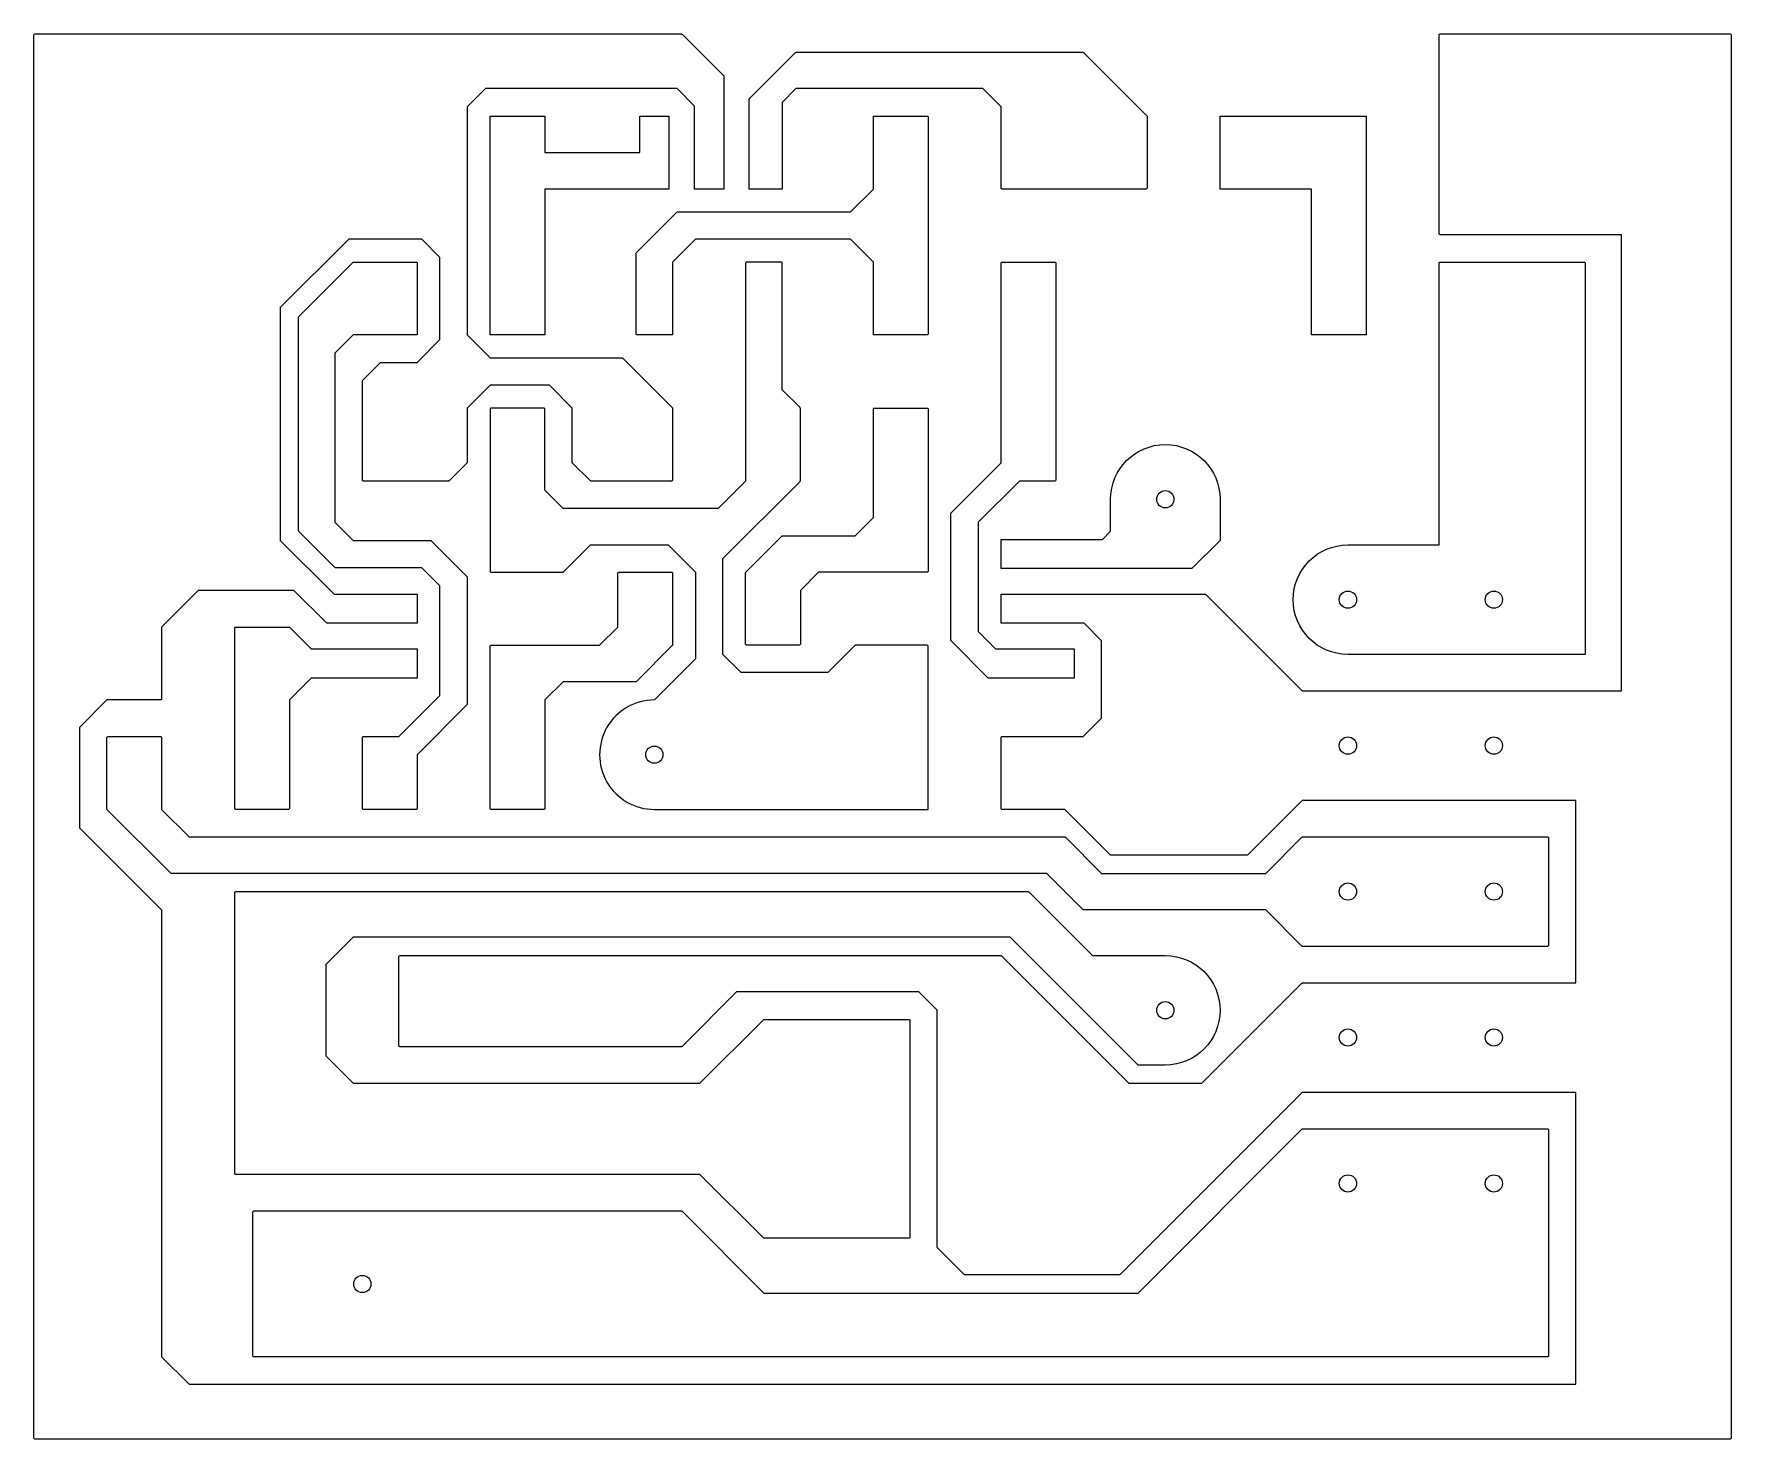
# Model space of a CAD drawing. Header units: inches. Extents: x 3.8 to 33.3, y 5.3 to 29.8.
import ezdxf

# ---------------------------------------------------------------- set-up
doc = ezdxf.new("R2010")
doc.units = ezdxf.units.IN
doc.header["$MEASUREMENT"] = 0

msp = doc.modelspace()

# ---------------------------------------------------------------- linework, layer by layer
for points in [[(22.029, 19.504), (20.584, 19.504), (20.584, 20.012), (24.141, 20.012), (25.824, 18.328), (25.824, 18.328), (31.382, 18.328), (31.382, 18.328), (31.382, 26.268), (31.382, 26.268), (28.224, 26.268), (28.224, 26.268), (28.218, 26.269), (28.218, 26.269), (28.216, 26.27), (28.216, 26.27), (28.208, 26.278), (28.208, 26.278), (28.207, 26.281), (28.207, 26.281), (28.206, 26.286), (28.206, 26.286), (28.206, 29.744), (28.206, 29.744), (28.207, 29.749), (28.207, 29.749), (28.208, 29.751), (28.208, 29.751), (28.216, 29.759), (28.216, 29.759), (28.218, 29.76), (28.218, 29.76), (28.224, 29.761), (28.224, 29.761), (33.269, 29.761), (33.269, 29.761), (33.275, 29.76), (33.275, 29.76), (33.277, 29.759), (33.277, 29.759), (33.285, 29.751), (33.285, 29.751), (33.285, 29.751), (33.285, 29.751), (33.285, 29.751), (33.285, 29.751), (33.285, 29.751), (33.285, 29.751), (33.286, 29.749), (33.286, 29.749), (33.287, 29.744), (33.287, 29.744), (33.287, 5.325), (33.287, 5.325), (33.286, 5.32), (33.286, 5.32), (33.285, 5.318), (33.285, 5.318), (33.277, 5.31), (33.277, 5.31), (33.275, 5.309), (33.275, 5.309), (33.269, 5.308), (33.269, 5.308), (3.769, 5.308), (3.769, 5.308), (3.764, 5.309), (3.764, 5.309), (3.762, 5.31), (3.762, 5.31), (3.754, 5.318), (3.754, 5.318), (3.753, 5.32), (3.753, 5.32), (3.752, 5.325), (3.752, 5.325), (3.752, 29.744), (3.752, 29.744), (3.753, 29.749), (3.753, 29.749), (3.754, 29.751), (3.754, 29.751), (3.762, 29.759), (3.762, 29.759), (3.764, 29.76), (3.764, 29.76), (3.769, 29.761), (3.769, 29.761), (15.017, 29.761), (15.017, 29.761), (15.023, 29.76), (15.028, 29.758), (15.028, 29.758), (15.033, 29.755), (15.033, 29.755), (15.756, 29.031), (15.756, 27.062), (15.248, 27.062), (15.248, 28.507), (14.946, 28.809), (14.946, 28.809), (11.612, 28.809), (11.612, 28.809), (11.294, 28.491), (11.294, 28.491), (11.294, 24.522), (11.294, 24.522), (11.691, 24.124), (11.691, 24.124), (13.985, 24.124), (13.985, 24.124), (13.99, 24.123), (13.99, 24.123), (13.995, 24.121), (13.995, 24.121), (14, 24.118), (14, 24.118), (14.861, 23.258), (14.861, 23.258), (14.864, 23.253), (14.864, 23.253), (14.866, 23.248), (14.866, 23.248), (14.867, 23.242), (14.867, 23.242), (14.867, 21.999), (14.867, 21.999), (14.866, 21.993), (14.866, 21.993), (14.865, 21.991), (14.865, 21.991), (14.857, 21.983), (14.857, 21.983), (14.855, 21.982), (14.855, 21.982), (14.849, 21.981), (14.849, 21.981), (13.447, 21.981), (13.447, 21.981), (13.441, 21.982), (13.441, 21.982), (13.436, 21.984), (13.436, 21.984), (13.431, 21.987), (13.431, 21.987), (13.127, 22.292), (13.127, 22.292), (13.123, 22.297), (13.123, 22.297), (13.121, 22.302), (13.121, 22.302), (13.12, 22.308), (13.12, 22.308), (13.12, 23.251), (13.12, 23.251), (12.723, 23.648), (12.723, 23.648), (11.691, 23.648), (11.691, 23.648), (11.294, 23.251), (11.294, 23.251), (11.294, 22.308), (11.294, 22.308), (11.293, 22.302), (11.293, 22.302), (11.291, 22.297), (11.291, 22.297), (11.288, 22.292), (11.288, 22.292), (10.983, 21.987), (10.983, 21.987), (10.978, 21.984), (10.978, 21.984), (10.973, 21.982), (10.973, 21.982), (10.967, 21.981), (10.967, 21.981), (9.486, 21.981), (9.486, 21.981), (9.48, 21.982), (9.48, 21.982), (9.478, 21.983), (9.478, 21.983), (9.478, 21.983), (9.478, 21.983), (9.47, 21.991), (9.47, 21.991), (9.469, 21.993), (9.469, 21.993), (9.468, 21.999), (9.468, 21.999), (9.468, 23.718), (9.468, 23.718), (9.469, 23.724), (9.469, 23.724), (9.471, 23.729), (9.471, 23.729), (9.474, 23.734), (9.474, 23.734), (9.779, 24.039), (9.779, 24.039), (9.784, 24.042), (9.784, 24.042), (9.789, 24.044), (9.789, 24.044), (9.795, 24.045), (9.795, 24.045), (10.421, 24.045), (10.421, 24.045), (10.817, 24.442), (10.817, 24.442), (10.817, 25.871), (10.817, 25.871), (10.5, 26.189), (10.5, 26.189), (9.229, 26.189), (9.229, 26.189), (8.039, 24.998), (8.039, 24.998), (8.039, 20.948), (8.039, 20.948), (8.975, 20.012), (10.421, 20.012), (10.421, 19.504), (8.849, 19.504), (8.277, 20.075), (8.277, 20.075), (6.609, 20.075), (6.609, 20.075), (5.974, 19.44), (5.974, 19.44), (5.974, 18.187), (5.974, 18.187), (5.973, 18.182), (5.973, 18.182), (5.972, 18.18), (5.972, 18.18), (5.964, 18.172), (5.964, 18.172), (5.962, 18.171), (5.962, 18.171), (5.956, 18.17), (5.956, 18.17), (5.021, 18.17), (5.021, 18.17), (4.545, 17.693), (4.545, 17.693), (4.545, 15.947), (4.545, 15.947), (5.968, 14.524), (5.968, 14.524), (5.971, 14.519), (5.971, 14.519), (5.973, 14.514), (5.973, 14.514), (5.974, 14.508), (5.974, 14.508), (5.974, 6.736), (5.974, 6.736), (6.451, 6.26), (6.451, 6.26), (30.588, 6.26), (30.588, 6.26), (30.588, 11.341), (30.588, 11.341), (25.824, 11.341), (25.824, 11.341), (22.654, 8.172), (22.654, 8.172), (22.65, 8.169), (22.65, 8.169), (22.645, 8.166), (22.645, 8.166), (22.639, 8.165), (22.639, 8.165), (19.958, 8.165), (19.958, 8.165), (19.952, 8.166), (19.952, 8.166), (19.947, 8.169), (19.947, 8.169), (19.942, 8.172), (19.942, 8.172), (19.478, 8.635), (19.478, 8.635), (19.475, 8.64), (19.475, 8.64), (19.473, 8.645), (19.473, 8.645), (19.472, 8.651), (19.472, 8.651), (19.472, 12.771), (19.472, 12.771), (19.154, 13.088), (19.154, 13.088), (15.979, 13.088), (15.979, 13.088), (15.032, 12.142), (15.032, 12.142), (15.027, 12.139), (15.027, 12.139), (15.022, 12.136), (15.022, 12.136), (15.017, 12.135), (15.017, 12.135), (10.121, 12.135), (10.121, 12.135), (10.115, 12.136), (10.115, 12.136), (10.113, 12.137), (10.113, 12.137), (10.105, 12.146), (10.105, 12.146), (10.104, 12.148), (10.104, 12.148), (10.103, 12.153), (10.103, 12.153), (10.103, 13.706), (10.103, 13.706), (10.104, 13.711), (10.104, 13.711), (10.105, 13.713), (10.105, 13.713), (10.113, 13.721), (10.113, 13.721), (10.115, 13.722), (10.115, 13.722), (10.121, 13.723), (10.121, 13.723), (20.574, 13.723), (20.574, 13.723), (20.58, 13.722), (20.58, 13.722), (20.585, 13.72), (20.585, 13.72), (20.59, 13.717), (20.59, 13.717), (22.807, 11.5), (22.807, 11.5), (24.077, 11.5), (24.077, 11.5), (25.818, 13.241), (25.818, 13.241), (25.822, 13.244), (25.822, 13.244), (25.828, 13.246), (25.828, 13.246), (25.833, 13.247), (25.833, 13.247), (30.588, 13.247), (30.588, 13.247), (30.588, 16.423), (30.588, 16.423), (25.824, 16.423), (25.824, 16.423), (24.878, 15.476), (24.878, 15.476), (24.873, 15.473), (24.873, 15.473), (24.868, 15.471), (24.868, 15.471), (24.862, 15.47), (24.862, 15.47), (22.498, 15.47), (22.498, 15.47), (22.493, 15.471), (22.493, 15.471), (22.488, 15.473), (22.488, 15.473), (22.483, 15.476), (22.483, 15.476), (21.695, 16.264), (21.695, 16.264), (20.601, 16.264), (20.601, 16.264), (20.596, 16.265), (20.596, 16.265), (20.594, 16.266), (20.594, 16.266), (20.594, 16.266), (20.594, 16.266), (20.586, 16.274), (20.586, 16.274), (20.585, 16.276), (20.585, 16.276), (20.584, 16.282), (20.584, 16.282), (20.584, 17.517), (20.584, 17.517), (20.585, 17.522), (20.585, 17.522), (20.586, 17.524), (20.586, 17.524), (20.594, 17.532), (20.594, 17.532), (20.596, 17.533), (20.596, 17.533), (20.601, 17.534), (20.601, 17.534), (22.013, 17.534), (22.013, 17.534), (22.33, 17.852), (22.33, 17.852), (22.33, 19.202), (22.33, 19.202)], [(16.773, 28.571), (16.773, 27.062), (16.201, 27.062), (16.201, 28.634), (17.004, 29.438), (17.004, 29.438), (17.009, 29.441), (17.009, 29.441), (17.014, 29.443), (17.014, 29.443), (17.02, 29.444), (17.02, 29.444), (22.004, 29.444), (22.004, 29.444), (22.01, 29.443), (22.014, 29.441), (22.014, 29.441), (22.019, 29.438), (22.019, 29.438), (23.118, 28.339), (23.118, 28.339), (23.121, 28.334), (23.121, 28.334), (23.123, 28.329), (23.123, 28.329), (23.124, 28.324), (23.124, 28.324), (23.124, 27.08), (23.124, 27.08), (23.123, 27.075), (23.123, 27.075), (23.122, 27.072), (23.122, 27.072), (23.114, 27.064), (23.114, 27.064), (23.112, 27.063), (23.112, 27.063), (23.107, 27.062), (23.107, 27.062), (21.536, 27.062), (21.536, 27.062), (20.601, 27.062), (20.601, 27.062), (20.596, 27.063), (20.596, 27.063), (20.594, 27.064), (20.594, 27.064), (20.594, 27.064), (20.594, 27.064), (20.586, 27.072), (20.586, 27.072), (20.585, 27.075), (20.585, 27.075), (20.584, 27.08), (20.584, 27.08), (20.584, 28.491), (20.584, 28.491), (20.266, 28.809), (20.266, 28.809), (17.011, 28.809), (17.011, 28.809)], [(11.691, 24.522), (11.691, 28.333), (12.644, 28.333), (12.644, 27.698), (14.295, 27.698), (14.295, 28.333), (14.803, 28.333), (14.803, 27.062), (12.644, 27.062), (12.644, 24.522)], [(19.309, 28.328), (19.313, 28.318), (19.313, 28.318), (19.313, 24.537), (19.313, 24.537), (19.309, 24.526), (19.309, 24.526), (19.298, 24.522), (19.298, 24.522), (18.375, 24.522), (18.375, 24.522), (18.365, 24.526), (18.365, 24.526), (18.36, 24.537), (18.36, 24.537), (18.36, 25.792), (18.36, 25.792), (17.964, 26.189), (17.964, 26.189), (15.264, 26.189), (15.264, 26.189), (14.867, 25.792), (14.867, 25.792), (14.867, 24.537), (14.867, 24.537), (14.863, 24.526), (14.863, 24.526), (14.852, 24.522), (14.852, 24.522), (14.247, 24.522), (14.247, 24.522), (14.236, 24.526), (14.236, 24.526), (14.232, 24.537), (14.232, 24.537), (14.232, 25.945), (14.232, 25.945), (14.236, 25.955), (14.236, 25.955), (14.942, 26.661), (14.942, 26.661), (14.953, 26.665), (14.953, 26.665), (17.964, 26.665), (17.964, 26.665), (18.36, 27.062), (18.36, 27.062), (18.36, 28.318), (18.36, 28.318), (18.365, 28.328), (18.365, 28.328), (18.375, 28.333), (18.375, 28.333), (19.298, 28.333), (19.298, 28.333), (19.309, 28.328)], [(25.983, 27.062), (24.395, 27.062), (24.395, 28.333), (26.936, 28.333), (26.936, 24.522), (25.983, 24.522)], [(10.408, 25.791), (10.41, 25.79), (10.41, 25.79), (10.419, 25.782), (10.419, 25.782), (10.42, 25.78), (10.42, 25.78), (10.421, 25.774), (10.421, 25.774), (10.421, 24.539), (10.421, 24.539), (10.42, 24.534), (10.42, 24.534), (10.419, 24.532), (10.419, 24.532), (10.41, 24.524), (10.41, 24.524), (10.408, 24.523), (10.408, 24.523), (10.403, 24.522), (10.403, 24.522), (9.309, 24.522), (9.309, 24.522), (8.991, 24.204), (8.991, 24.204), (8.991, 21.266), (8.991, 21.266), (9.309, 20.948), (9.309, 20.948), (10.65, 20.948), (10.65, 20.948), (10.655, 20.947), (10.655, 20.947), (10.66, 20.945), (10.66, 20.945), (10.665, 20.942), (10.665, 20.942), (11.288, 20.32), (11.288, 20.32), (11.291, 20.315), (11.291, 20.315), (11.293, 20.31), (11.293, 20.31), (11.294, 20.304), (11.294, 20.304), (11.294, 18.099), (11.294, 18.099), (11.293, 18.094), (11.293, 18.094), (11.291, 18.089), (11.291, 18.089), (11.288, 18.084), (11.288, 18.084), (10.421, 17.217), (10.421, 17.217), (10.421, 16.282), (10.421, 16.282), (10.42, 16.276), (10.42, 16.276), (10.419, 16.274), (10.419, 16.274), (10.41, 16.266), (10.41, 16.266), (10.408, 16.265), (10.408, 16.265), (10.403, 16.264), (10.403, 16.264), (9.486, 16.264), (9.486, 16.264), (9.48, 16.265), (9.48, 16.265), (9.478, 16.266), (9.478, 16.266), (9.478, 16.266), (9.478, 16.266), (9.478, 16.266), (9.478, 16.266), (9.478, 16.266), (9.478, 16.266), (9.47, 16.274), (9.47, 16.274), (9.469, 16.276), (9.469, 16.276), (9.468, 16.282), (9.468, 16.282), (9.468, 17.517), (9.468, 17.517), (9.469, 17.522), (9.469, 17.522), (9.47, 17.524), (9.47, 17.524), (9.478, 17.532), (9.478, 17.532), (9.48, 17.533), (9.48, 17.533), (9.486, 17.534), (9.486, 17.534), (10.103, 17.534), (10.103, 17.534), (10.817, 18.249), (10.817, 18.249), (10.817, 20.155), (10.817, 20.155), (10.5, 20.472), (10.5, 20.472), (9.001, 20.472), (9.001, 20.472), (8.995, 20.473), (8.995, 20.473), (8.99, 20.475), (8.99, 20.475), (8.985, 20.479), (8.985, 20.479), (8.363, 21.101), (8.363, 21.101), (8.36, 21.106), (8.36, 21.106), (8.357, 21.111), (8.357, 21.111), (8.356, 21.116), (8.356, 21.116), (8.356, 24.83), (8.356, 24.83), (8.357, 24.836), (8.357, 24.836), (8.36, 24.841), (8.36, 24.841), (8.363, 24.846), (8.363, 24.846), (9.303, 25.786), (9.303, 25.786), (9.307, 25.789), (9.307, 25.789), (9.313, 25.791), (9.313, 25.791), (9.318, 25.792), (9.318, 25.792), (10.403, 25.792), (10.403, 25.792), (10.408, 25.791)], [(21.854, 18.551), (20.361, 18.551), (19.715, 19.197), (19.715, 19.197), (19.71, 19.208), (19.71, 19.208), (19.71, 21.419), (19.71, 21.419), (19.715, 21.429), (19.715, 21.429), (20.584, 22.298), (20.584, 22.298), (20.584, 25.777), (20.584, 25.777), (20.588, 25.788), (20.588, 25.788), (20.599, 25.792), (20.599, 25.792), (21.521, 25.792), (21.521, 25.792), (21.532, 25.788), (21.536, 25.777), (21.536, 25.777), (21.536, 21.996), (21.536, 21.996), (21.532, 21.985), (21.532, 21.985), (21.521, 21.981), (21.521, 21.981), (20.901, 21.981), (20.901, 21.981), (20.187, 21.266), (20.187, 21.266), (20.187, 19.361), (20.187, 19.361), (20.488, 19.059), (21.854, 19.059)], [(19.301, 23.25), (19.303, 23.249), (19.303, 23.249), (19.311, 23.241), (19.311, 23.241), (19.312, 23.239), (19.312, 23.239), (19.313, 23.233), (19.313, 23.233), (19.313, 20.411), (19.313, 20.411), (19.312, 20.405), (19.312, 20.405), (19.311, 20.403), (19.311, 20.403), (19.303, 20.395), (19.303, 20.395), (19.301, 20.394), (19.301, 20.394), (19.295, 20.393), (19.295, 20.393), (17.408, 20.393), (17.408, 20.393), (17.09, 20.075), (17.09, 20.075), (17.09, 19.14), (17.09, 19.14), (17.089, 19.135), (17.089, 19.135), (17.088, 19.133), (17.088, 19.133), (17.08, 19.124), (17.08, 19.124), (17.078, 19.123), (17.078, 19.123), (17.072, 19.122), (17.072, 19.122), (16.155, 19.122), (16.155, 19.122), (16.15, 19.123), (16.15, 19.123), (16.147, 19.124), (16.147, 19.124), (16.147, 19.124), (16.147, 19.124), (16.147, 19.124), (16.147, 19.124), (16.147, 19.124), (16.147, 19.124), (16.139, 19.133), (16.139, 19.133), (16.138, 19.135), (16.138, 19.135), (16.137, 19.14), (16.137, 19.14), (16.137, 20.384), (16.137, 20.384), (16.138, 20.389), (16.138, 20.389), (16.141, 20.394), (16.141, 20.394), (16.144, 20.399), (16.144, 20.399), (16.766, 21.022), (16.766, 21.022), (16.771, 21.025), (16.771, 21.025), (16.776, 21.027), (16.776, 21.027), (16.782, 21.028), (16.782, 21.028), (18.043, 21.028), (18.043, 21.028), (18.36, 21.346), (18.36, 21.346), (18.36, 23.233), (18.36, 23.233), (18.361, 23.239), (18.361, 23.239), (18.363, 23.241), (18.363, 23.241), (18.371, 23.249), (18.371, 23.249), (18.373, 23.25), (18.373, 23.25), (18.378, 23.251), (18.378, 23.251), (19.295, 23.251), (19.295, 23.251), (19.301, 23.25)], [(14.855, 20.392), (14.857, 20.391), (14.857, 20.391), (14.865, 20.383), (14.865, 20.383), (14.866, 20.381), (14.866, 20.381), (14.867, 20.375), (14.867, 20.375), (14.867, 19.132), (14.867, 19.132), (14.866, 19.126), (14.866, 19.126), (14.864, 19.121), (14.864, 19.121), (14.861, 19.116), (14.861, 19.116), (14.238, 18.494), (14.238, 18.494), (14.233, 18.491), (14.233, 18.491), (14.228, 18.488), (14.228, 18.488), (14.223, 18.487), (14.223, 18.487), (12.961, 18.487), (12.961, 18.487), (12.644, 18.17), (12.644, 18.17), (12.644, 16.282), (12.644, 16.282), (12.643, 16.276), (12.643, 16.276), (12.642, 16.274), (12.642, 16.274), (12.634, 16.266), (12.634, 16.266), (12.632, 16.265), (12.632, 16.265), (12.626, 16.264), (12.626, 16.264), (11.709, 16.264), (11.709, 16.264), (11.703, 16.265), (11.703, 16.265), (11.701, 16.266), (11.701, 16.266), (11.701, 16.266), (11.701, 16.266), (11.701, 16.266), (11.701, 16.266), (11.701, 16.266), (11.701, 16.266), (11.693, 16.274), (11.693, 16.274), (11.692, 16.276), (11.692, 16.276), (11.691, 16.282), (11.691, 16.282), (11.691, 19.105), (11.691, 19.105), (11.692, 19.11), (11.692, 19.11), (11.693, 19.112), (11.693, 19.112), (11.701, 19.12), (11.701, 19.12), (11.703, 19.121), (11.703, 19.121), (11.709, 19.122), (11.709, 19.122), (13.597, 19.122), (13.597, 19.122), (13.914, 19.44), (13.914, 19.44), (13.914, 20.375), (13.914, 20.375), (13.915, 20.381), (13.915, 20.381), (13.916, 20.383), (13.916, 20.383), (13.924, 20.391), (13.924, 20.391), (13.926, 20.392), (13.926, 20.392), (13.932, 20.393), (13.932, 20.393), (14.849, 20.393), (14.849, 20.393), (14.855, 20.392)], [(10.421, 18.551), (8.578, 18.551), (8.197, 18.17), (8.197, 18.17), (8.197, 16.282), (8.197, 16.282), (8.196, 16.276), (8.196, 16.276), (8.195, 16.274), (8.195, 16.274), (8.187, 16.266), (8.187, 16.266), (8.185, 16.265), (8.185, 16.265), (8.18, 16.264), (8.18, 16.264), (7.262, 16.264), (7.262, 16.264), (7.257, 16.265), (7.257, 16.265), (7.255, 16.266), (7.255, 16.266), (7.255, 16.266), (7.255, 16.266), (7.255, 16.266), (7.255, 16.266), (7.255, 16.266), (7.255, 16.266), (7.247, 16.274), (7.247, 16.274), (7.246, 16.276), (7.246, 16.276), (7.245, 16.282), (7.245, 16.282), (7.245, 19.422), (7.245, 19.422), (7.246, 19.428), (7.246, 19.428), (7.247, 19.43), (7.247, 19.43), (7.255, 19.438), (7.255, 19.438), (7.257, 19.439), (7.257, 19.439), (7.262, 19.44), (7.262, 19.44), (8.188, 19.44), (8.188, 19.44), (8.194, 19.439), (8.199, 19.437), (8.199, 19.437), (8.204, 19.434), (8.204, 19.434), (8.578, 19.059), (10.421, 19.059)], [(5.962, 17.533), (5.964, 17.532), (5.964, 17.532), (5.972, 17.524), (5.972, 17.524), (5.973, 17.522), (5.973, 17.522), (5.974, 17.517), (5.974, 17.517), (5.974, 16.264), (5.974, 16.264), (6.451, 15.788), (6.451, 15.788), (21.686, 15.788), (21.686, 15.788), (21.692, 15.787), (21.692, 15.787), (21.697, 15.784), (21.697, 15.784), (21.702, 15.781), (21.702, 15.781), (22.33, 15.153), (22.33, 15.153), (25.189, 15.153), (25.189, 15.153), (25.818, 15.781), (25.818, 15.781), (25.822, 15.784), (25.822, 15.784), (25.828, 15.787), (25.828, 15.787), (25.833, 15.788), (25.833, 15.788), (30.094, 15.788), (30.094, 15.788), (30.099, 15.787), (30.099, 15.787), (30.101, 15.786), (30.101, 15.786), (30.109, 15.778), (30.109, 15.778), (30.11, 15.776), (30.11, 15.776), (30.111, 15.77), (30.111, 15.77), (30.111, 13.9), (30.111, 13.9), (30.11, 13.894), (30.11, 13.894), (30.109, 13.892), (30.109, 13.892), (30.101, 13.884), (30.101, 13.884), (30.099, 13.883), (30.099, 13.883), (30.094, 13.882), (30.094, 13.882), (25.833, 13.882), (25.833, 13.882), (25.827, 13.883), (25.827, 13.883), (25.822, 13.885), (25.822, 13.885), (25.818, 13.888), (25.818, 13.888), (25.189, 14.517), (25.189, 14.517), (22.022, 14.517), (22.022, 14.517), (22.016, 14.518), (22.016, 14.518), (22.011, 14.521), (22.011, 14.521), (22.006, 14.524), (22.006, 14.524), (21.378, 15.153), (21.378, 15.153), (6.142, 15.153), (6.142, 15.153), (6.136, 15.154), (6.136, 15.154), (6.132, 15.156), (6.132, 15.156), (6.127, 15.159), (6.127, 15.159), (5.028, 16.258), (5.028, 16.258), (5.025, 16.263), (5.025, 16.263), (5.023, 16.268), (5.023, 16.268), (5.021, 16.273), (5.021, 16.273), (5.021, 17.517), (5.021, 17.517), (5.023, 17.522), (5.023, 17.522), (5.024, 17.524), (5.024, 17.524), (5.032, 17.532), (5.032, 17.532), (5.034, 17.533), (5.034, 17.533), (5.039, 17.534), (5.039, 17.534), (5.956, 17.534), (5.956, 17.534), (5.962, 17.533)], [(30.099, 10.705), (30.101, 10.704), (30.101, 10.704), (30.109, 10.696), (30.109, 10.696), (30.11, 10.694), (30.11, 10.694), (30.111, 10.688), (30.111, 10.688), (30.111, 6.754), (30.111, 6.754), (30.11, 6.748), (30.11, 6.748), (30.109, 6.746), (30.109, 6.746), (30.101, 6.738), (30.101, 6.738), (30.099, 6.737), (30.099, 6.737), (30.094, 6.736), (30.094, 6.736), (7.58, 6.736), (7.58, 6.736), (7.574, 6.737), (7.574, 6.737), (7.572, 6.738), (7.572, 6.738), (7.572, 6.738), (7.572, 6.738), (7.564, 6.746), (7.564, 6.746), (7.563, 6.748), (7.563, 6.748), (7.562, 6.754), (7.562, 6.754), (7.562, 9.259), (7.562, 9.259), (7.563, 9.265), (7.563, 9.265), (7.564, 9.267), (7.564, 9.267), (7.572, 9.275), (7.572, 9.275), (7.574, 9.276), (7.574, 9.276), (7.58, 9.277), (7.58, 9.277), (15.017, 9.277), (15.017, 9.277), (15.022, 9.276), (15.022, 9.276), (15.027, 9.274), (15.027, 9.274), (15.032, 9.271), (15.032, 9.271), (16.455, 7.848), (16.455, 7.848), (22.966, 7.848), (22.966, 7.848), (25.818, 10.7), (25.818, 10.7), (25.822, 10.703), (25.822, 10.703), (25.828, 10.705), (25.828, 10.705), (25.833, 10.706), (25.833, 10.706), (30.094, 10.706), (30.094, 10.706), (30.099, 10.705)]]:
    msp.add_lwpolyline(points, close=True)
for points in [[(19.313, 16.265), (19.313, 19.105), (19.313, 19.105), (19.312, 19.11), (19.312, 19.11), (19.311, 19.112), (19.311, 19.112), (19.303, 19.12), (19.303, 19.12), (19.301, 19.121), (19.301, 19.121), (19.295, 19.122), (19.295, 19.122), (18.052, 19.122), (18.052, 19.122), (18.046, 19.121), (18.046, 19.121), (18.041, 19.119), (18.041, 19.119), (18.037, 19.116), (18.037, 19.116), (17.566, 18.646), (17.566, 18.646), (16.058, 18.646), (16.058, 18.646), (15.74, 18.964), (15.74, 18.964), (15.74, 20.631), (15.74, 20.631), (15.74, 20.631), (15.74, 20.631), (17.084, 21.974), (17.084, 21.974), (17.087, 21.979), (17.087, 21.979), (17.089, 21.984), (17.089, 21.984), (17.09, 21.99), (17.09, 21.99), (17.09, 23.242), (17.09, 23.242), (17.089, 23.248), (17.089, 23.248), (17.087, 23.253), (17.087, 23.253), (17.084, 23.258), (17.084, 23.258), (16.773, 23.569), (16.773, 23.569), (16.773, 25.774), (16.773, 25.774), (16.771, 25.78), (16.771, 25.78), (16.77, 25.782), (16.77, 25.782), (16.762, 25.79), (16.762, 25.79), (16.76, 25.791), (16.755, 25.792), (16.755, 25.792), (16.155, 25.792), (16.155, 25.792), (16.15, 25.791), (16.15, 25.791), (16.147, 25.79), (16.147, 25.79), (16.139, 25.782), (16.139, 25.782), (16.138, 25.78), (16.138, 25.78), (16.137, 25.774), (16.137, 25.774), (16.137, 21.981), (16.137, 21.981), (15.661, 21.504), (15.661, 21.504), (13.438, 21.504), (13.438, 21.504), (12.961, 21.504), (12.961, 21.504), (12.644, 21.822), (12.644, 21.822), (12.644, 23.233), (12.644, 23.233), (12.643, 23.239), (12.643, 23.239), (12.642, 23.241), (12.642, 23.241), (12.634, 23.249), (12.634, 23.249), (12.632, 23.25), (12.632, 23.25), (12.626, 23.251), (12.626, 23.251), (11.709, 23.251), (11.709, 23.251), (11.703, 23.25), (11.703, 23.25), (11.701, 23.249), (11.701, 23.249), (11.693, 23.241), (11.693, 23.241), (11.692, 23.239), (11.692, 23.239), (11.691, 23.233), (11.691, 23.233), (11.691, 20.411), (11.691, 20.411), (11.692, 20.405), (11.692, 20.405), (11.693, 20.403), (11.693, 20.403), (11.701, 20.395), (11.701, 20.395), (11.703, 20.394), (11.703, 20.394), (11.709, 20.393), (11.709, 20.393), (12.952, 20.393), (12.952, 20.393), (12.958, 20.394), (12.958, 20.394), (12.963, 20.396), (12.963, 20.396), (12.968, 20.399), (12.968, 20.399), (13.438, 20.869), (13.438, 20.869), (14.788, 20.869), (14.788, 20.869), (15.264, 20.393), (15.264, 20.393), (15.264, 18.884), (15.264, 18.884), (14.55, 18.17, 1.000564), (14.549, 16.265)], [(26.619, 20.868), (28.206, 20.868), (28.206, 25.774), (28.206, 25.774), (28.207, 25.78), (28.207, 25.78), (28.208, 25.782), (28.208, 25.782), (28.216, 25.79), (28.216, 25.79), (28.218, 25.791), (28.218, 25.791), (28.224, 25.792), (28.224, 25.792), (30.729, 25.792), (30.729, 25.792), (30.734, 25.791), (30.737, 25.79), (30.737, 25.79), (30.745, 25.782), (30.745, 25.782), (30.746, 25.78), (30.746, 25.78), (30.747, 25.774), (30.747, 25.774), (30.747, 18.963), (26.619, 18.963, -1)], [(24.394, 21.663), (24.394, 20.948), (23.902, 20.456), (20.584, 20.456), (20.584, 20.965), (22.346, 20.965), (22.489, 21.108), (22.489, 21.663, -1)], [(22.966, 11.817), (20.742, 14.041), (20.742, 14.041), (9.309, 14.041), (9.309, 14.041), (8.833, 13.565), (8.833, 13.565), (8.833, 11.977), (8.833, 11.977), (9.309, 11.5), (9.309, 11.5), (15.343, 11.5), (15.343, 11.5), (16.449, 12.605), (16.449, 12.605), (16.453, 12.608), (16.453, 12.608), (16.458, 12.611), (16.458, 12.611), (16.464, 12.612), (16.464, 12.612), (18.978, 12.612), (18.978, 12.612), (18.983, 12.611), (18.983, 12.611), (18.986, 12.61), (18.986, 12.61), (18.994, 12.602), (18.994, 12.602), (18.995, 12.6), (18.995, 12.6), (18.996, 12.594), (18.996, 12.594), (18.996, 8.818), (18.996, 8.818), (18.995, 8.813), (18.995, 8.813), (18.994, 8.811), (18.994, 8.811), (18.986, 8.803), (18.986, 8.803), (18.983, 8.802), (18.983, 8.802), (18.978, 8.801), (18.978, 8.801), (16.464, 8.801), (16.464, 8.801), (16.458, 8.802), (16.458, 8.802), (16.453, 8.804), (16.453, 8.804), (16.449, 8.807), (16.449, 8.807), (15.343, 9.912), (15.343, 9.912), (7.262, 9.912), (7.262, 9.912), (7.257, 9.913), (7.257, 9.913), (7.255, 9.914), (7.255, 9.914), (7.255, 9.914), (7.255, 9.914), (7.247, 9.922), (7.247, 9.922), (7.246, 9.924), (7.246, 9.924), (7.245, 9.93), (7.245, 9.93), (7.245, 14.817), (7.245, 14.817), (7.246, 14.823), (7.246, 14.823), (7.247, 14.825), (7.247, 14.825), (7.255, 14.833), (7.255, 14.833), (7.257, 14.834), (7.257, 14.834), (7.262, 14.835), (7.262, 14.835), (21.051, 14.835), (21.051, 14.835), (21.057, 14.834), (21.062, 14.832), (21.062, 14.832), (21.066, 14.829), (21.066, 14.829), (22.173, 13.722), (23.441, 13.722, -1), (23.441, 11.817)]]:
    msp.add_lwpolyline(points, format="xyb", close=True)
for centre in [(23.442, 21.663), (26.619, 19.916), (29.159, 19.916), (26.619, 17.376), (29.159, 17.376), (14.549, 17.218), (26.619, 14.836), (29.159, 14.836), (23.441, 12.77), (26.619, 12.296), (29.159, 12.296), (26.619, 9.756), (29.159, 9.756), (9.467, 8.006)]:
    msp.add_circle(centre, 0.15)

doc.saveas('drawing.dxf')
